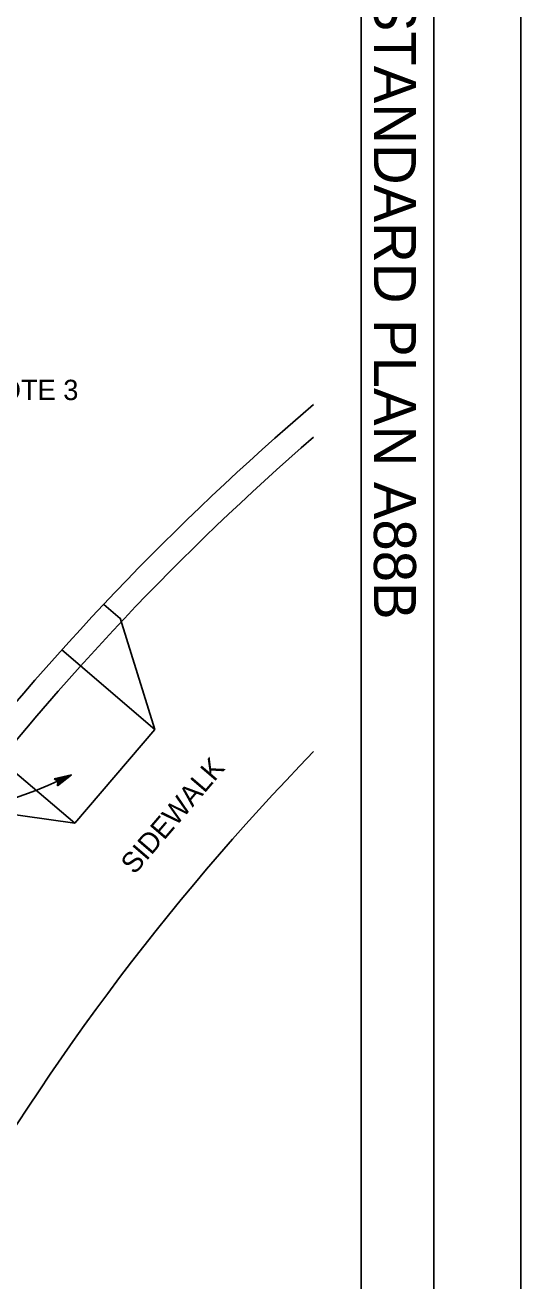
# Model space of a CAD drawing. Extents: x -893 to 867, y -474 to 712.
# Drawn here: x 695.9 to 866.5, y -191 to 241.5 of the extents above; entities that cross this region are included whole.
import ezdxf

# ---------------------------------------------------------------- set-up
doc = ezdxf.new("R2010")
doc.units = 0
for name, color, linetype in [('10 Sheet Format', 7, 'Continuous'), ('56 Stage 3 Anno', 7, 'Continuous'), ('57 Undefined', 7, 'Continuous'), ('60 Nongeo Data', 7, 'Continuous')]:
    doc.layers.add(name, color=color, linetype=linetype)

msp = doc.modelspace()

# ---------------------------------------------------------------- linework, layer by layer
at = {"layer": '10 Sheet Format'}
msp.add_line((811.55, -406.04), (811.55, 643.96), dxfattribs=at)
for points in [[(-893.45, -474.04), (866.55, -474.04), (866.55, 711.96), (-893.45, 711.96)], [(-863.43, 668.96), (836.57, 668.96), (836.57, -431.04), (-863.43, -431.04)], [(-863.43, 668.96), (836.57, 668.96), (836.57, -431.04), (-863.43, -431.04)]]:
    msp.add_lwpolyline(points, close=True, dxfattribs=at)
at = {"layer": '56 Stage 3 Anno'}
for p, q in [((705.91, -18), (711.9, -16.63)), ((706.25, -18.23), (710.65, -17.22)), ((711.9, -16.63), (707.05, -20.41)), ((710.64, -17.23), (707.11, -19.98)), ((711.9, -16.63), (711.9, -16.63)), ((707.2, -18.86), (705.91, -18)), ((705.91, -18), (705.91, -18)), ((706.62, -18.45), (709.4, -17.81)), ((706.93, -18.69), (708.16, -18.41)), ((707.05, -20.41), (707.2, -18.86)), ((707.05, -20.41), (707.05, -20.41)), ((709.4, -17.81), (707.12, -19.6)), ((708.16, -18.41), (707.18, -19.17))]:
    msp.add_line(p, q, dxfattribs=at)
msp.add_ellipse((689.37, 37.32), major_axis=(91.8, 47.3), ratio=0.564921, start_param=3.973632, end_param=4.667072, dxfattribs=at)
at = {"layer": '60 Nongeo Data'}
for p, q in [((722.94, 42.04), (728.58, 37.23)), ((740.59, -1.01), (728.56, 37.29)), ((708.52, 26.38), (740.59, -1.01)), ((712.96, -33.36), (740.59, -1.01)), ((680.82, -5.91), (712.96, -33.36)), ((712.96, -33.36), (673.55, -27.68))]:
    msp.add_line(p, q, dxfattribs=at)
for radius, start, end in [(920.38, 130.50236, 153.88047), (911.87, 130.96062, 153.61802), (833.13, 135.84815, 150.89904)]:
    msp.add_arc((1392.94, -588.99), radius, start, end, dxfattribs=at)

# ---------------------------------------------------------------- texts
at = {"layer": '10 Sheet Format'}
msp.add_text('2022 STANDARD PLAN A88B', height=14.5, rotation=270, dxfattribs=at).set_placement((815.95, 300.84))
at = {"layer": '57 Undefined'}
msp.add_text('SEE NOTE 3', height=7, dxfattribs=at).set_placement((659.08, 112.4))
msp.add_text('SIDEWALK', height=7, rotation=49.3862, dxfattribs=at).set_placement((733.53, -51.27))

doc.saveas('drawing.dxf')
